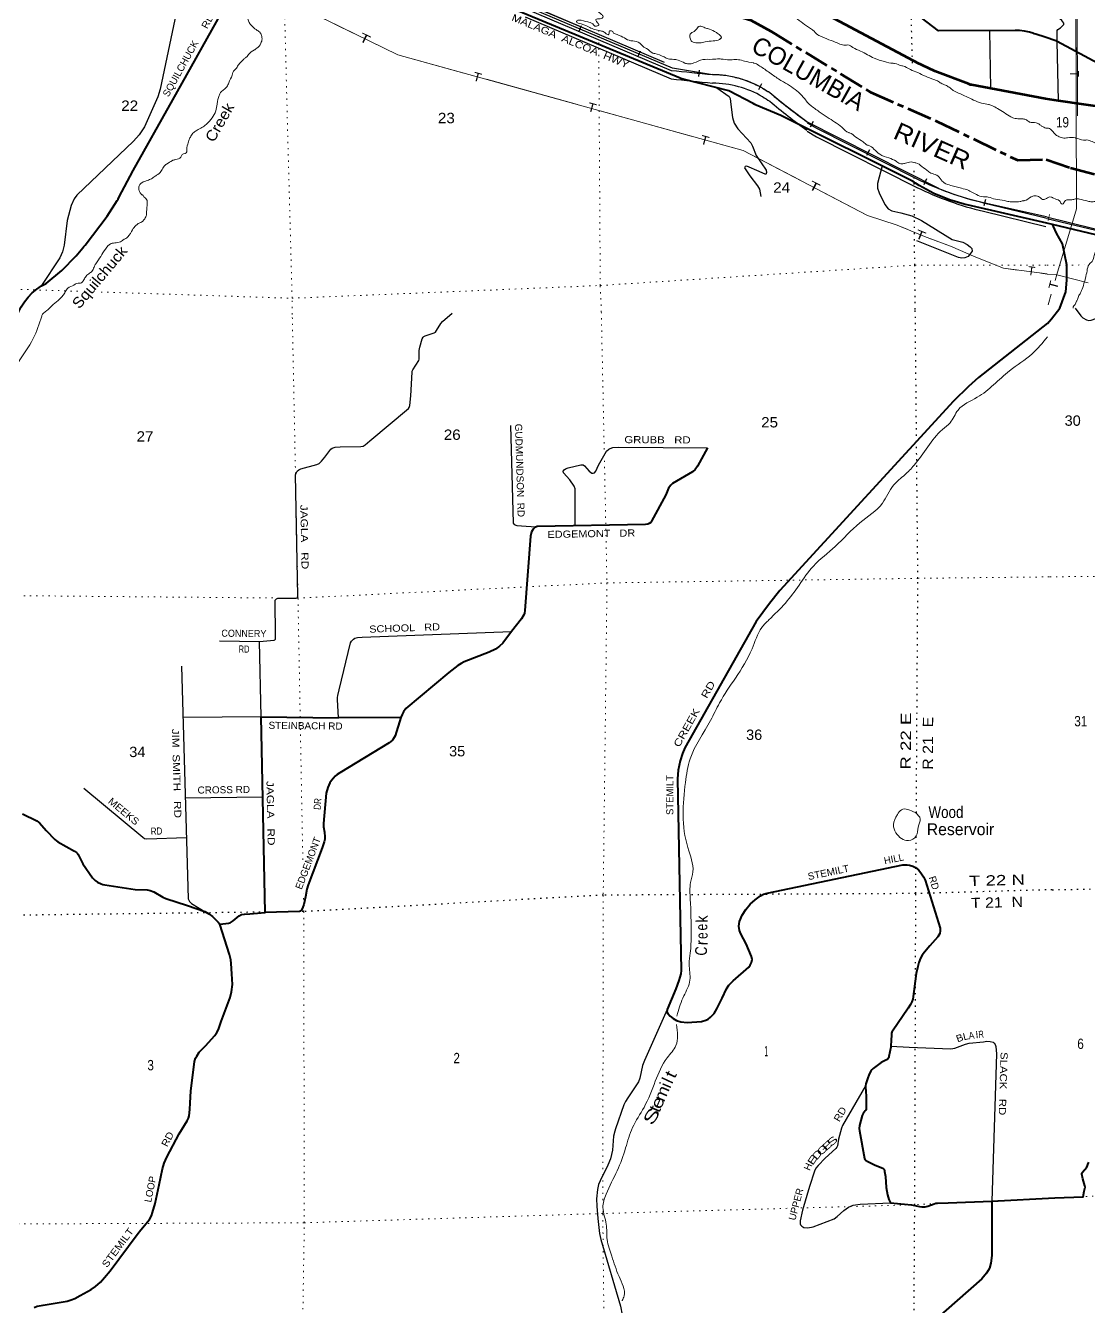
# Model space of a CAD drawing. Header units: feet. Extents: x -8 to 250644, y -192250 to 1368.
# Drawn here: x 169533 to 187545, y -61985 to -40292 of the extents above; entities that cross this region are included whole.
import ezdxf
from ezdxf.enums import TextEntityAlignment as Align

# ---------------------------------------------------------------- set-up
doc = ezdxf.new("R2010")
doc.units = ezdxf.units.FT
doc.header["$LTSCALE"] = 70
doc.linetypes.add('DOTTED', pattern=[1.5, 0.3, -1.2])
doc.linetypes.add('LONG_DASH_SHORT_DASH', pattern=[9.9, 6, -1.2, 1.5, -1.2])
for name, color, linetype, lineweight in [('11', 7, 'LONG_DASH_SHORT_DASH', 60), ('23', 7, 'Continuous', 70), ('26', 7, 'Continuous', 40), ('29', 7, 'Continuous', 25), ('34', 7, 'Continuous', 25), ('39', 7, 'Continuous', 13), ('46', 7, 'Continuous', 13), ('6', 7, 'DOTTED', 25), ('7', 7, 'DOTTED', 13)]:
    doc.layers.add(name, color=color, linetype=linetype, lineweight=lineweight)
for name, color, linetype in [('27', 7, 'Continuous'), ('30', 7, 'Continuous'), ('41', 7, 'Continuous')]:
    doc.layers.add(name, color=color, linetype=linetype)

msp = doc.modelspace()

# ---------------------------------------------------------------- linework, layer by layer
at = {"layer": '11'}
for points in [[(177477.24, -37198), (178115.44, -38437.41), (179650.89, -39268.4), (180427.22, -39750.2), (181490, -40100.66), (181822.65, -40198.24), (182162.11, -40388.29), (183850, -41417.09), (184972.31, -41911.88), (186349.38, -42573.36), (186829.17, -42560.69)], [(186829.17, -42560.69), (187239.86, -42698.61), (188702.67, -43089.61), (189268.57, -43306.96), (189765.16, -43466.58), (190460.78, -43696.88), (192970.06, -43396.83), (193543.29, -43466.07), (193786.38, -43629.35), (196145.24, -44101.51), (196595.56, -44257.07), (197394.42, -44163.74), (198096.37, -44243.23), (198897, -44270.6), (199809.72, -44573.7), (200499.4, -44745.72), (201129.24, -44958.39)]]:
    msp.add_lwpolyline(points, dxfattribs=at)
at = {"layer": '23'}
for points in [[(186820.68, -41531.6), (185561.95, -41295.76), (185547.42, -41293.04), (185511.95, -41279.56), (184944.97, -41064.13), (184633.48, -40915.08), (184628.48, -40912.69), (184583.48, -40888.73), (179683.39, -38279.38), (179658.45, -38266.1), (179633.39, -38248.86), (179222.45, -37966.2), (178820.25, -37622.4), (178456.18, -37238.45), (178134.25, -36818.54), (177857.97, -36367.28), (177772.98, -36188.92)], [(189694.09, -41947.43), (187038.46, -41563.12), (186820.68, -41531.6)]]:
    msp.add_lwpolyline(points, dxfattribs=at)
at = {"layer": '26'}
for p, q in [((186938.86, -43659.82), (186838.04, -43635.7)), ((189583.53, -44297.07), (186938.86, -43659.82)), ((173522.64, -52001.87), (174837.44, -52016.28)), ((175889.98, -52012.45), (174837.44, -52016.28)), ((185910.98, -60201.79), (186974.32, -60146.82))]:
    msp.add_line(p, q, dxfattribs=at)
for points in [[(169385.96, -45218), (169414.85, -45142.68), (169459.14, -45053.02), (169512.57, -44968.47), (169574.53, -44889.98), (169644.37, -44818.39), (169721.3, -44754.49), (169804.49, -44698.99), (169880.15, -44658.53), (170147.58, -44438.46), (170390.55, -44191.64), (170501.74, -44058), (170522.66, -44032.85), (170541.67, -44008), (170914.59, -43520.34), (171084.98, -43256.01), (171101.13, -43230.95), (171114.42, -43206.01), (171358.51, -42747.8), (172026.29, -41550.66), (172846.72, -40088.54)], [(186838.04, -43635.7), (185488.35, -43329.43), (185463.49, -43323.79), (185438.35, -43316.34), (185189.78, -43242.63), (184926.18, -43133.36), (184675.46, -42997.13), (184616.25, -42959.31), (184591.25, -42943.34), (184566.25, -42923.86), (182331.09, -41817.03), (181916.01, -41636.71), (181891.01, -41625.85), (181866.01, -41609.44), (181449.25, -41394.64), (180677.38, -41198.28), (180636.62, -41187.92), (180627.38, -41184.08), (177655.75, -39950.71)], [(186812.04, -40485.65), (186653.06, -40437.16), (186628.26, -40430.26), (186603.06, -40421.98), (186546.11, -40403.29), (186461.79, -40385.09), (186376.03, -40375.81), (186352.9, -40375.2), (186327.65, -40374.54), (186302.9, -40374.69), (185002.42, -40382.51), (184427.49, -39941.05), (184417.76, -39935.92)], [(187016.19, -40562.06), (186995.91, -40551.16), (186812.04, -40485.65)], [(189692.59, -41618.67), (189146, -41623.04), (189129.31, -41623.15), (189096, -41615.26), (188906.7, -41570.43), (188881.67, -41564.5), (188856.7, -41551.09), (187016.19, -40562.06)], [(187059.96, -45078.3), (187163.71, -44799.34), (187182.24, -44605.06), (187176.86, -44340.9), (187103.43, -43988.06), (187003.41, -43807.92), (186952.89, -43692), (186938.86, -43659.82)], [(186851.2, -45335.06), (186919.95, -45256.16), (187059.96, -45078.3)], [(186852.07, -45334.38), (185683.96, -46249.96), (185514.76, -46403.14), (185260.17, -46652.07), (182314.4, -49861.5), (182139.94, -50081.24), (181912.15, -50384.23), (180706.1, -52522.63), (180664.63, -52621.22), (180624.23, -52745.26), (180591.31, -52903.57), (180581.53, -53048.01), (180643.99, -56295.12), (180636.86, -56350.63), (180605.76, -56464.84), (180555.14, -56608.51), (180404.34, -56956.9)], [(181086.97, -47440.74), (180921.45, -47753.59), (180880.93, -47810.37), (180835.87, -47847.45), (180497.38, -48045.19), (180466.36, -48074.35), (180429.84, -48128.75), (180382.8, -48238.32), (180140.32, -48687.34), (180127.18, -48707.36), (180102.95, -48726.21), (180076.03, -48736.99), (180040.11, -48740.99), (178202.36, -48774.27), (178160.68, -48790.86), (178132.36, -48823.54), (178106.84, -48863.58), (178089.44, -48939.12), (177994.42, -50196.1), (177989.73, -50242.73), (177976.27, -50272.36), (177937.7, -50338.09), (177770.27, -50555.35)], [(177770.27, -50555.35), (177620.93, -50749.13), (177564.4, -50803.01), (177495.75, -50851.49), (177389.97, -50901.68), (176964.3, -51066.09), (176914.28, -51093.92), (176860.16, -51127.86), (176706.32, -51248.76), (175979.63, -51860.85), (175935.75, -51915.47), (175914.21, -51958.57), (175889.98, -52012.45)], [(172826.51, -55508.42), (172977.22, -55492.47), (172998.86, -55487.77), (173015.44, -55478.84), (173051.2, -55453.28), (173152.81, -55369.43), (173192.73, -55349.94), (173241.19, -55343.56), (173335.49, -55334.95), (173590.78, -55315.7), (173522.64, -52001.87)], [(175889.98, -52012.45), (175798.46, -52319.52), (175782.07, -52351.75), (175750, -52394.94), (175696.42, -52439.55), (174860.3, -52947.14), (174815.42, -52976.69), (174782.23, -53003.71), (174752.62, -53036.03), (174714.93, -53079.13), (174690.7, -53116.84), (174653.01, -53197.65), (174627.71, -53289.79), (174581.67, -53803.72), (174584.52, -53861.7), (174600.51, -53951.87), (174606.85, -54031.05), (174603.2, -54070.39), (174592.44, -54116.19), (174556.78, -54219.4), (174321.89, -54843.47), (174299.29, -54916.94), (174278.74, -55046.4), (174249.2, -55180.18), (174233.05, -55223.28), (174206.13, -55271.76), (174189.98, -55290.62), (174173.83, -55298.7), (173590.78, -55315.7)], [(169479.39, -53643.03), (169723.66, -53761.31), (169751.05, -53782.14), (169768.9, -53797.45), (169882.54, -53926.59), (170031.01, -54077.57), (170056.51, -54099.27), (170081.94, -54115.56), (170361.97, -54272.2), (170395.92, -54297.07), (170412.99, -54313.03), (170424.47, -54330.9), (170504.8, -54487.14), (170664.53, -54724.95), (170712.07, -54771.82), (170752.89, -54797.35), (170811.55, -54829.25), (170842.16, -54839.46), (170873.2, -54847.31), (171391.14, -54921.56), (171591.46, -54930.71), (171622.07, -54934.54), (171646.9, -54942.6), (171703.69, -54963.89), (171859.29, -55055.77), (171910.05, -55078.4), (172277.56, -55192.77), (172568.52, -55298.01), (172637.93, -55333.35), (172698.24, -55379.03), (172795.94, -55474.54), (172826.51, -55508.42)], [(181335.8, -56762.62), (181410.2, -56608.11), (181452.27, -56546.27), (181525.28, -56471.7), (181788.12, -56240.81), (181815.54, -56207.23), (181835.54, -56160.54), (181846.64, -56111.63), (181836.25, -56056.87), (181747.25, -55846.41), (181656.67, -55674.77), (181631.87, -55616.12), (181621.12, -55545.83), (181634.13, -55466.99), (181678.89, -55356.86), (181738.32, -55260.2), (181812.2, -55174.55), (181899.36, -55097.05), (181989.95, -55032.27), (182038.83, -55003.37), (182103.24, -54983.73), (184401.23, -54506.27), (184472.82, -54504.26), (184512.82, -54510.93), (184570.58, -54528.72), (184615.06, -54554.02), (184666.12, -54593.19), (184703.89, -54639.88), (184752.77, -54706.57), (184778.48, -54763.58), (185031.54, -55578.49), (185034.94, -55601.4), (185034.94, -55625.86), (185026.05, -55669.21), (185010.5, -55699.22), (184991.06, -55728.08), (184856.05, -55880.85), (184766.09, -55982.67), (184727.13, -56037.57), (184699.44, -56088.28), (184672.23, -56159.13), (184651.67, -56228.33), (184626.16, -56347.07), (184568.89, -56778.95), (184553.9, -56828.58), (184530.57, -56874.15), (184492.26, -56935.02), (184225.06, -57322.11), (184215.06, -57337.67), (184209.53, -57355.56), (184206.18, -57407.7), (184204.73, -57460.38), (184194.25, -57595.51), (184164.51, -57753.96), (184160.07, -57771.74), (184152.25, -57787.43), (184138.96, -57800.64), (184122.29, -57810.65), (184032.29, -57851.36), (183896.78, -57955.15), (183874.56, -57978.5), (183855.12, -58002.4), (183831.79, -58053.53), (183800.17, -58128.22), (183771.8, -58216.93), (183765.14, -58249.17), (183765.6, -58267.66), (183781.51, -58422.61), (183781.24, -58613.21), (183776.08, -58644.3), (183771.24, -58661.01), (183763.46, -58672.12), (183726.8, -58719.92), (183712.95, -58749.85), (183666.81, -58923.34), (183661.27, -58974.13), (183665.7, -59013.38), (183747.7, -59478.79), (183756.24, -59496.36), (183769.57, -59509.7), (183806.79, -59532.48), (183920.02, -59589.5), (184042.3, -59636.97), (184063.97, -59646.43), (184075.75, -59658.11), (184087.29, -59680.89), (184091.18, -59701.44), (184105.43, -59786.7), (184117.7, -59973.93), (184137.84, -60097.16), (184162.28, -60174.98), (184191.13, -60228.91)], [(171729.59, -60244.58), (171794.23, -59925.45), (171852.98, -59656.26), (171882.48, -59561.7), (171926.3, -59456.18), (172134.1, -59060.96), (172274, -58843.69), (172295.11, -58798.12), (172307.55, -58756.61), (172318.44, -58650.28), (172322.88, -58539.12), (172333.99, -58339.03), (172397.3, -57839.92), (172415.08, -57779.9), (172432.43, -57745.66), (172477.29, -57679.86), (172579.24, -57570.59), (172740.56, -57394.18), (172773.79, -57348.59), (172800.55, -57296.36), (172848, -57158.29), (172997.17, -56755.01), (173021.14, -56656.49), (173037.16, -56530.47), (173029.61, -56352.15), (173019.39, -56179.21), (173010.5, -56112.52), (172989.53, -56024.23), (172826.51, -55508.42)], [(180404.34, -56956.9), (180399.13, -56997.58), (180416.9, -57026.48), (180456.89, -57068.72), (180510.22, -57110.96), (180565.76, -57142.09), (180640.18, -57165.57), (180742.89, -57174.39), (180988.19, -57161.31), (181061.23, -57139.86), (181101.22, -57119.85), (181138.99, -57088.73), (181201.21, -57022.03), (181249.17, -56942.52), (181335.8, -56762.62)], [(186977.14, -60146.67), (187458.98, -60129.53), (187474.4, -60035.23), (187489.54, -59965.84), (187484.11, -59942.55), (187451.45, -59825.85), (187431, -59745.37), (187434.27, -59730.8), (187443.48, -59712.36), (187517.12, -59628.23), (187547.03, -59553.6), (187550.29, -59542.39)], [(171485.13, -60690.62), (171630.13, -60511.76), (171665.24, -60448.83), (171685.24, -60395.47), (171729.59, -60244.58)], [(184191.13, -60228.91), (184549.64, -60262.8), (184683.3, -60291.69), (184723.29, -60299.48), (184747.26, -60300.67), (184779.95, -60296.14), (184823.27, -60285.03), (184931.71, -60246.03), (184957.69, -60238.34), (184989.91, -60236.12), (185170.92, -60228.99), (185910.98, -60201.79)], [(185910.98, -60201.79), (185909.78, -61122.58), (185891.39, -61253.77), (185868.04, -61336.66), (185846.95, -61378.27), (185818.07, -61424.95), (185737.42, -61519.59), (184714.94, -62413.14)], [(170870.47, -61496.29), (170966.42, -61382.23), (171423.9, -60766.14), (171485.13, -60690.62)], [(169680.06, -62001.71), (169728.94, -61983.92), (169830.51, -61962.31), (170238.13, -61894.86), (170304.39, -61874.99), (170366.6, -61850.53), (170460.34, -61801.47), (170642.1, -61699.36), (170715.42, -61648.23), (170803.73, -61575.63), (170870.47, -61496.29)]]:
    msp.add_lwpolyline(points, dxfattribs=at)
at = {"layer": '29'}
for p, q in [((185869.63, -40377.3), (185883.91, -41356.08)), ((172819.04, -50713.48), (173496.31, -50721.07)), ((173522.64, -52001.87), (173496.31, -50721.07)), ((173522.64, -52001.87), (172201.03, -52010.99)), ((172238.68, -53370.85), (173550.43, -53353.48))]:
    msp.add_line(p, q, dxfattribs=at)
for points in [[(172556.09, -36624.6), (172566.05, -38359.85), (172537.97, -38678.98), (172449.66, -39138.96), (172410.8, -39249.94), (172234.31, -39564.86), (172187.82, -39653.62), (172144.83, -39784.49), (172086.39, -40079.93), (171813.85, -41370.44), (171771.7, -41499.38), (171547.16, -42007.25), (171458.43, -42140.37), (171363.75, -42250.08), (170400.84, -43164.04), (170354.99, -43228.17), (170302.77, -43337.66), (170239.83, -43595.06), (170188.88, -44008.71), (170158.61, -44121.81), (170111.41, -44226.19), (169789.65, -44708.89)], [(187016.19, -40562.06), (187016.32, -40535.74), (187016.84, -40426.31), (187018.14, -40372.02), (187025.44, -40356.07), (187073.07, -40329.07), (187114.47, -40292.19), (187126.09, -40272.79), (187127.66, -40249.88), (187096.66, -40206.47), (187023.01, -40144.38), (187010.89, -40134.15), (187006.34, -40108.21), (186983.21, -39068.65), (186982.68, -39044.82)], [(187038.46, -41563.12), (187016.19, -40562.06), (187015.66, -40538.23)], [(181246.82, -41343.14), (181456.78, -41491.63), (181475.84, -41527.41), (181486.52, -41625.6), (181515.39, -41849.8), (181541.3, -41943.82), (181605.98, -42039.17), (181825.51, -42279.1), (181854.57, -42332.15), (181912.42, -42494.58), (182083.91, -42741.1), (182088.35, -42781.31), (182080.78, -42811.31), (181965.9, -42762.59), (181756.29, -42674.92), (181728.33, -42678.38), (181714.55, -42703.5), (181804.46, -42838.74), (181936.84, -43003.54), (181971.46, -43062.03), (181995.27, -43187.28)], [(184052.21, -42669.31), (183969.31, -42966.76), (183967.95, -43043.32), (183999.36, -43124.79), (184094.19, -43324.04), (184153.09, -43393.59), (184211.08, -43426.97), (184368.51, -43465.15), (184552.4, -43515.87), (184716.96, -43593.23), (185238.23, -43913.7), (185417.26, -43961.64), (185492.19, -43997.78), (185542.52, -44038.31), (185571.68, -44067.96), (185575.52, -44112.09), (185506.22, -44203.64), (185448.64, -44225.91), (185398.68, -44231.71), (185344.3, -44219.17), (184635.08, -43939.09)], [(187319.02, -45078.13), (187415.04, -45207.66), (187453.09, -45239.21), (187512.87, -45277.26), (187554.18, -45288.14), (187592.22, -45282.71), (187731.36, -45230.51), (188083.54, -45117.4), (188132.46, -45107.6), (188173.76, -45103.25), (188238.98, -45103.25), (188266.15, -45104.35), (188393.33, -45127.18), (188518.34, -45160.9), (188645.52, -45201.13), (188900.96, -45308.81), (189019.44, -45366.44), (189374.88, -45574.17), (189474.89, -45645.95), (189544.45, -45709.03), (189592.28, -45767.75), (189614.56, -45806.36), (189627.07, -45843.89), (189726.58, -46196.92)], [(173496.31, -50721.07), (173746.96, -50703.32), (173756.35, -50694.72), (173765.71, -50681.44), (173770.97, -50629.49), (173764.11, -50025.75), (173770.4, -50015.51), (173786.02, -50003.01), (173806.83, -49991.1), (173830.68, -49987.52), (174116.81, -49989.9), (174135.88, -49986.32), (174140.63, -49979.56), (174149.14, -49950.75), (174109.79, -47902.26), (174117.17, -47870.02), (174137.48, -47840.32), (174162.48, -47816.87), (174199.08, -47800.57), (174467.54, -47724.93), (174506.16, -47705.89), (174546.77, -47669.93), (174606.84, -47602.52), (174703.77, -47466.52), (174726.42, -47447.18), (174779.53, -47431.54), (174862.09, -47426.41), (175211.75, -47422.27), (175251.31, -47412.79), (175288.8, -47394.03), (175365.37, -47321.83), (176024.45, -46778.65), (176035.52, -46760.93), (176044.89, -46726.54), (176060.16, -46560.85), (176083.77, -46162.05), (176087.07, -46145.03), (176096.44, -46123.15), (176200.12, -45965.44), (176205.79, -45938.69), (176204.22, -45796.33), (176213.61, -45737.82), (176252.66, -45598.7), (176269.99, -45570.12), (176283.9, -45556.49), (176302.65, -45547.11), (176460.1, -45497.43), (176482.3, -45481.46), (176499.48, -45458.01), (176572.83, -45337.09), (176601.02, -45304.82), (176761.48, -45161.63)], [(177751.89, -47066.76), (177798.82, -48720.67), (177814.89, -48739.17), (177855.5, -48757.93), (177938, -48765.31), (178181.59, -48782.54)], [(178844.69, -48762.64), (178845.92, -48137.33), (178831.03, -48093.99), (178755.44, -47986.19), (178649.57, -47866.68), (178642.84, -47840.32), (178658.46, -47815.31), (178683.45, -47796.55), (178727.01, -47783.24), (178942.78, -47730.9), (178983.71, -47733.91), (179005.26, -47746.53), (179083.39, -47839.41), (179127.11, -47871.59), (179152.11, -47874.71), (179176.15, -47866.49), (179198.97, -47837.2), (179241, -47736.91), (179377.06, -47499.55), (179414.75, -47463.14), (179439.55, -47452.65), (179486.42, -47440.14), (179585.24, -47432.94), (181086.97, -47440.74)], [(174837.44, -52016.28), (174819.7, -51706.22), (174821.43, -51671.98), (174825.25, -51637.52), (174845.96, -51544.71), (175039.77, -50748.5), (175054.2, -50719.3), (175070.78, -50701.44), (175087.36, -50686.12), (175115.28, -50668.99), (175135.82, -50660.6), (175160.05, -50654.22), (175235.76, -50649.38), (177770.27, -50555.35)], [(172176.96, -51141.46), (172286.03, -55081.1), (172309.76, -55127.97), (172344.13, -55162.36), (172604.68, -55316.42)], [(172257.5, -54050.76), (171587.22, -54072.94), (171550.54, -54063.43), (171520.56, -54043.53), (170522.33, -53216.03)], [(180404.43, -56956.16), (180023.79, -57818.31), (179987.57, -57904.44), (179942.55, -58121.57), (179918.38, -58183.02), (179740.59, -58454.83), (179698.85, -58512.37), (179671.53, -58568.36), (179530.14, -58979.77), (179517.64, -59017.28), (179498.69, -59099.75), (179481.34, -59341.48), (179445.78, -59483.12), (179401.81, -59594.01), (179268.13, -59857.25), (179242.69, -59919.26), (179223.95, -60003.67), (179209.28, -60161.87), (179211.45, -60285.05), (179229.13, -60493.73), (179261.44, -60749.32), (179283.42, -60849.34), (179614.5, -61981.13), (179641.63, -62129.23)], [(184195.7, -57576.86), (184506.16, -57595.38), (185215.92, -57621.2), (185282.13, -57610.46), (185460.23, -57543.84), (185522.71, -57529.17), (185769.27, -57501.95), (185825.77, -57494.78), (185878.89, -57501.04), (185928.88, -57510.42), (185946.41, -57526.02), (185966.37, -57547.93), (185975.74, -57582.32), (185988.66, -57706.66), (185910.98, -60201.79)], [(183765.14, -58249.17), (183376.26, -58921.21), (183358.03, -58965.54), (183311.93, -59153.27), (183291.9, -59268.24), (183282.53, -59286.23), (183263.47, -59310.84), (183084.44, -59473.97), (182963.84, -59598.87), (182924.79, -59645.77), (182902.06, -59695.52), (182818.59, -59956.15), (182700.54, -60356.06), (182660.35, -60533.66), (182657.65, -60588.38), (182663.9, -60600.88), (182685.77, -60625.89), (182723.97, -60649.64), (182788.87, -60657.16), (182878.61, -60639.76), (183238.82, -60502.66), (183288.77, -60463.32), (183398.01, -60361.9), (183479.36, -60303.87), (183559.76, -60269.42), (183676.13, -60251.94), (184191.13, -60228.91)]]:
    msp.add_lwpolyline(points, dxfattribs=at)
at = {"layer": '34'}
for p, q in [((177997.96, -40001.6), (180476.4, -41049.34)), ((177998.13, -40145.74), (180476.56, -41193.7)), ((178949.17, -40298.35), (178906.1, -40400.23)), ((179948.78, -40724.43), (179905.71, -40826.32)), ((180948.05, -41045.11), (180936.72, -41155.14)), ((182005.83, -41279.67), (181953.78, -41377.27)), ((182877.83, -41913.14), (182827.88, -42011.83)), ((183835.65, -42395.03), (183785.7, -42493.72)), ((184803.23, -42887.72), (184753.28, -42986.4)), ((185766.19, -43290.76), (186826.13, -43546.73)), ((185801.39, -43237.76), (185774.6, -43345.07)), ((185766.32, -43435.59), (186826.25, -43691.66)), ((186837.53, -43533.28), (192990.83, -45027.71)), ((186841.74, -43556.95), (192900.33, -45027.45)), ((186841.87, -43556.92), (192900.41, -45027.96))]:
    msp.add_line(p, q, dxfattribs=at)
at = {"layer": '34', "lineweight": 13}
for p, q in [((178143, -39979.05), (180345, -40906.05)), ((185010.28, -43052.48), (182775, -41921.05))]:
    msp.add_line(p, q, dxfattribs=at)
at = {"layer": '34'}
for points in [[(177969.78, -39997.84), (178152.6, -39976.06), (180356.58, -40911.61)], [(186837.2, -43533.43), (185765.68, -43292.81), (185677.73, -43271.65), (185588.26, -43247.81), (185499.26, -43222.99), (185410, -43196.28), (185321.92, -43168.38), (185234.06, -43138.8), (185146.68, -43107.09), (185060.23, -43074.67), (185008.33, -43054.13), (185008.84, -43052.99), (182775.16, -41922.37), (182773.16, -41924.14), (182772.43, -41920.95), (182705.73, -41872.86), (182562.11, -41764.47), (182420.58, -41655.18), (182281.02, -41543.54), (182143.5, -41428.24), (182122.62, -41416.21), (182096.54, -41400.4), (182070.83, -41384.41), (182045.38, -41367.99), (182037.74, -41362.81), (181996.87, -41339.74), (181969.9, -41325.36), (181942.74, -41311.32), (181915.23, -41297.8), (181887.54, -41284.61), (181859.66, -41272.15), (181831.61, -41260.03), (181803.37, -41248.43), (181774.77, -41237.34), (181746.15, -41226.8), (181717.2, -41216.58), (181688.23, -41207.08), (181658.92, -41197.91), (181629.57, -41189.45), (181600.05, -41181.34), (181570.53, -41173.76), (181540.65, -41166.69), (181510.77, -41160.32), (181480.88, -41154.32), (181450.62, -41148.82), (181420.54, -41143.85), (181390.28, -41139.42), (181359.83, -41135.67), (181329.54, -41132.28), (181299.08, -41129.41), (181268.44, -41127.24), (181237.95, -41125.43), (181207.48, -41124.13), (181176.71, -41123.54), (180495, -41011.05), (178061.64, -39983.91)], [(182778.49, -41937.76), (182938.13, -42028.85), (184636.63, -42886.56)], [(182778.63, -42082.33), (182938.27, -42173.43), (184636.76, -43031.3)]]:
    msp.add_lwpolyline(points, dxfattribs=at)
at = {"layer": '34', "lineweight": 13}
for points in [[(182773.82, -41922.09), (182773.41, -41920.3), (182706.39, -41871.97), (182562.78, -41763.59), (182421.26, -41654.31), (182281.72, -41542.68), (182144.14, -41427.33), (182123.18, -41415.26), (182097.12, -41399.46), (182071.42, -41383.48), (182045.99, -41367.07), (182022.41, -41351.06), (182022.42, -41352.89), (181997.4, -41338.77), (181970.42, -41324.38), (181943.24, -41310.33), (181915.71, -41296.8), (181888.01, -41283.61), (181860.11, -41271.14), (181832.04, -41259.01), (181803.78, -41247.4), (181775.16, -41236.31), (181746.53, -41225.76), (181717.56, -41215.53), (181688.57, -41206.03), (181659.24, -41196.85), (181629.87, -41188.39), (181600.34, -41180.27), (181570.8, -41172.69), (181540.9, -41165.61), (181511, -41159.24), (181481.09, -41153.23), (181450.81, -41147.73), (181420.71, -41142.76), (181390.43, -41138.32), (181359.96, -41134.57), (181329.66, -41131.18), (181299.18, -41128.31), (181268.52, -41126.14), (181238.01, -41124.33), (181207.52, -41123.03), (181176.78, -41122.44), (180476.14, -41050.32), (177997.56, -40002.53)], [(186838.31, -43559.52), (185765.95, -43291.74), (185678.01, -43270.58), (185588.55, -43246.74), (185499.57, -43221.93), (185410.33, -43195.22), (185322.27, -43167.33), (185234.43, -43137.76), (185147.07, -43106.05), (185060.63, -43073.64), (185009.81, -43053.53)]]:
    msp.add_lwpolyline(points, dxfattribs=at)
at = {"layer": '34'}
for centre, major_axis, ratio, start_param, end_param in [((212366.84, 265221.14), (117275.37, 284720.99), 0.999937, 3.42857753, 3.4308644), ((212366.08, 265072.97), (119637.82, -283735.82), 0.999932, 5.78037534, 5.78266221), ((181153.04, -42876.17), (800.82, 1561.55), 0.999945, 6.23941395, 6.74350126), ((181153.19, -43020.59), (798.75, -1562.6), 0.99994, 2.15136735, 2.65545466), ((183005.18, -39917.4), (792.75, 1545.73), 0.999945, 3.01344394, 3.09727036), ((188784.87, -33598.26), (4684.25, 9134.06), 0.999945, 2.91197593, 2.98991074), ((183005.32, -40062), (790.64, -1546.8), 0.99994, 5.20858323, 5.29240969), ((188784.96, -33743.4), (4670.64, -9141.01), 0.99994, 5.10728984, 5.18522466), ((186978.91, -38121.45), (2423.15, 4724.5), 0.999945, 3.15863735, 3.38507854), ((186979.02, -38266.41), (2416.37, -4727.96), 0.99994, 5.35380606, 5.58024726)]:
    msp.add_ellipse(centre, major_axis=major_axis, ratio=ratio, start_param=start_param, end_param=end_param, dxfattribs=at)
at = {"layer": '39'}
msp.add_line((179644.91, -61887.73), (179644.62, -61888.67), dxfattribs=at)
for points in [[(179405.79, -40445.78), (179381.45, -40436.26), (179338.43, -40401.02), (179275.64, -40380.3), (179178.57, -40356.33), (179093.39, -40324.05), (178951.26, -40262.87), (178871.94, -40222.41), (178881.63, -40206.09), (178909.6, -40197.42), (179061.15, -40230.22), (179099.56, -40239.42), (179146.38, -40264.52), (179171.12, -40292.13), (179189.48, -40303.79), (179225.52, -40296.93), (179247.19, -40276.33), (179242.77, -40258.33), (179224.33, -40242.65), (179218.12, -40234.74), (179197.04, -40190.95), (179273.11, -40175.16), (179305.14, -40168.41), (179320.59, -40139.9), (179312.06, -40117.96), (179293.62, -40102.27), (179246.5, -40063.11), (179207.06, -40007.66), (179093.84, -39889.5), (179022.2, -39832.77), (178956.98, -39794.01), (178948.85, -39790.16), (178875.2, -39733.48), (178832.5, -39712.31), (178700.07, -39634.81), (178577.91, -39567.16), (178536.86, -39529.86), (178440.92, -39465.63), (178300.18, -39376.25), (178167.12, -39270.6), (178122.05, -39233.4), (178046.93, -39200.89), (178004.58, -39195.8), (177832.96, -39165.47), (177750.06, -39145.2), (177670.56, -39096.7), (177664.43, -39092.81), (177572.91, -39046.59), (177515.48, -38995.58), (177429.13, -38911.01), (177406.32, -38879.34), (177386.84, -38817.41), (177357.5, -38763.75), (177335.22, -38756.21), (177313.68, -38782.84), (177310.86, -38837.22), (177300.99, -38845.49), (177279.41, -38870.13), (177271.95, -38896.45), (177276.46, -38918.47), (177303.04, -38937.99), (177305.36, -38952.03), (177305.48, -38958.05), (177299.77, -38972.26), (177281.81, -38978.7), (177274.39, -39007.03), (177236.47, -39019.96), (177218.02, -39004.28), (177199.94, -38914.16), (177164.3, -38848.57), (177160.82, -38782.26), (177167.85, -38645.3), (177168.39, -38578.91), (177184.88, -38506.1), (177216.52, -38390.73), (177220.31, -38380.58), (177294.07, -38260.23), (177339.83, -38146.54), (177354.93, -38101.94), (177358.05, -38061.63), (177340.51, -37995.64), (177311.12, -37939.97), (177274.04, -37900.57), (177245.55, -37885.12), (177202.44, -37845.84), (177150.06, -37750.46), (177101.42, -37642.92), (177095.08, -37628.98), (177029.56, -37576.14), (176998.47, -37534.59), (176994.32, -37528.65), (176958.95, -37475.12), (176906.82, -37482.33), (176838.65, -37491.92), (176756.99, -37527.95), (176645.63, -37584.78), (176543.95, -37625.29)], [(175475.31, -37885.2), (175433.77, -37895.72), (175323.34, -37904.24), (175261.43, -37923.74), (175135.82, -37972.84), (175064.17, -38006.65), (175005.07, -38062.29), (174883.88, -38129.4), (174877.88, -38131.54), (174834.11, -38152.65), (174782.69, -38192.03), (174717.03, -38223.69), (174665.52, -38259.04), (174552.64, -38338.04), (174520.7, -38348.82), (174387.31, -38410.16), (174327.99, -38455.76), (174304.81, -38498.52), (174246.24, -38578.31), (174221.22, -38629.17), (174186.78, -38708.4), (174139.91, -38771.82), (174130.22, -38788.13), (174035.47, -38868.72), (174023.64, -38879.05), (173996.2, -38911.86), (173881.36, -38992.9), (173857.68, -39013.55), (173779.95, -39136.01), (173750.73, -39178.92), (173709.23, -39212.04), (173681.85, -39246.86), (173572.09, -39376.07), (173474.52, -39511.04), (173427.17, -39642.87), (173396.08, -39782.38), (173383.83, -39865.15), (173354.57, -39906.04), (173346.75, -39916.28), (173307.93, -39979.52), (173297.03, -40032.06), (173286.26, -40090.65), (173297.87, -40160.8), (173317.48, -40228.75), (173350.7, -40276.29), (173381.66, -40311.81), (173459.42, -40372.41), (173510.61, -40413.51), (173534.05, -40473.33), (173541.07, -40517.43), (173518.55, -40590.37), (173454.09, -40676.31), (173416.39, -40699.29), (173410.45, -40703.45), (173311.59, -40780.11), (173290.24, -40814.78), (173250.62, -40841.83), (173209.34, -40885.01), (173144.39, -40948.84), (173105.53, -41010.06), (173044.86, -41085.87), (173033.83, -41132.38), (172976.29, -41258.41), (172945.64, -41327.5), (172888.42, -41377.07), (172837.23, -41426.5), (172814.18, -41475.31), (172779.06, -41614.91), (172777.28, -41625.01), (172757.62, -41736.1), (172693.82, -41852.2), (172595.77, -41965.05), (172439.12, -42065.15), (172383.59, -42100.6), (172332.76, -42166.12), (172305.82, -42221.04), (172281.42, -42300.05), (172264.09, -42425.17), (172264.22, -42431.2), (172188.82, -42477.16), (172163.59, -42517.96), (172078.04, -42560.12), (172028.06, -42573.32), (172020.1, -42577.52), (171922.86, -42636.04), (171879.49, -42675.24), (171838.79, -42744.56), (171775.95, -42812.36), (171726.32, -42841.65), (171666.99, -42887.24)], [(186825.73, -42028.78), (186752.17, -41992.78), (186715.36, -41965.44), (186660.43, -41936.5), (186604.01, -41931.73), (186547.55, -41924.95), (186496.5, -41889.89), (186437.77, -41871.09), (186371.35, -41868.55), (186278.62, -41858.56), (186229.85, -41835.51), (186117.7, -41765.61), (186003.49, -41693.73), (185918.05, -41649.38), (185861.33, -41630.54), (185853.24, -41628.71), (185736.04, -41603.17), (185598.15, -41551.95), (185476.22, -41494.33), (185342.18, -41434.98), (185252.72, -41390.72), (185199.48, -41347.65), (185140.3, -41308.74), (185067.23, -41278.2), (185004.03, -41239.38), (184924.84, -41204.95), (184784.86, -41149.75), (184652.78, -41088.33), (184528.93, -41034.79), (184396.9, -40975.39), (184384.79, -40973.65), (184259.19, -40932.21), (184235.03, -40930.74), (184089.59, -40901.82), (183915.35, -40843.37), (183803.46, -40785.52), (183681.44, -40723.9), (183553.34, -40660.38), (183467.98, -40620.05), (183427.83, -40622.96), (183375.48, -40620.11), (183286.23, -40585.9), (183148.26, -40530.66), (182993.99, -40465.73), (182957.41, -40448.45), (182873.17, -40367.86), (182867.06, -40363.97), (182732.3, -40272.45), (182617.69, -40182.48), (182511.26, -40098.36), (182458.12, -40059.33), (182386.16, -39988.52), (182273.26, -39884.43), (182178.17, -39767.87), (182124.44, -39702.7), (182079.59, -39675.53), (182028.63, -39644.49), (181997.68, -39608.98), (181952.88, -39583.83), (181839.03, -39528.04), (181826.92, -39526.3), (181693.28, -39485.05), (181550.71, -39403.76), (181393.66, -39304.69), (181273.47, -39234.97), (181124.87, -39153.81), (181071.76, -39116.78)], [(181310.35, -40512.49), (181291.94, -40526.09), (181187.9, -40550.57), (181047.51, -40567.8), (180961.44, -40585.83), (180892.96, -40581.33), (180848.56, -40574.28), (180807.61, -40541), (180794.74, -40505.08), (180797.3, -40438.64), (180838.71, -40401.5), (180882.35, -40374.36), (180931.32, -40314.92), (180945.21, -40306.56), (181011.67, -40311.1), (181078.72, -40341.79), (181090.83, -40343.53), (181206.47, -40389.21), (181255.37, -40418.28), (181318.97, -40475.19), (181325.45, -40495.17), (181308.67, -40514.17)], [(186833.32, -43217.92), (186785.62, -43239.04), (186716.41, -43198.59), (186681.84, -43181.26), (186631.42, -43174.35), (186577.49, -43191.65), (186458.27, -43256.69), (186438.22, -43259.15), (186386.22, -43272.39), (186271.64, -43274.96), (186199.2, -43272.56), (186118.4, -43256.26), (185969.03, -43231.45), (185847.63, -43197.96), (185779.07, -43189.45), (185767.01, -43189.72), (185649.58, -43154.13), (185556.01, -43105.93), (185517.3, -43082.66), (185391.83, -43047.26), (185215.8, -42998.9), (185100.17, -42953.22), (185069.35, -42923.73), (184995.08, -42838.89), (184950.33, -42815.76), (184854.97, -42777.66), (184832.45, -42760.06), (184724.06, -42678), (184620.17, -42617.97), (184593.91, -42612.53), (184585.78, -42608.69), (184489.3, -42610.86), (184443.34, -42623.95), (184387.19, -42631.26), (184346.85, -42626.12), (184316.35, -42610.71), (184285.71, -42589.27), (184163.82, -42533.67), (184007.58, -42470.79), (183911.12, -42382.43), (183823.31, -42322.03), (183797, -42314.58), (183725.4, -42259.86), (183600.97, -42180.17), (183494.75, -42106.12), (183486.68, -42104.28), (183365.95, -42010.43), (183247.46, -41926.59), (183118.87, -41840.96), (182984.12, -41749.44), (182834.91, -41640.13), (182793.86, -41602.83), (182738.04, -41533.67), (182630.97, -41421.41), (182512.26, -41327.52), (182375.72, -41246.08), (182210.46, -41139.15), (182036.81, -41016.31), (181959.27, -40965.75), (181875.93, -40925.38), (181865.83, -40923.59), (181718.34, -40892.71), (181613.24, -40868.91), (181506.66, -40869.3), (181353.68, -40862.68), (181287.17, -40856.13), (181172.68, -40862.72), (181009.91, -40868.39), (180856.29, -40924.15), (180764.14, -40940.3), (180703.49, -40925.58), (180589.8, -40877.83), (180517.09, -40863.38), (180422.4, -40855.45), (180355.31, -40822.75), (180347.17, -40818.91), (180199.2, -40765.91), (180162.79, -40756.67), (180054.48, -40678.63), (180011.78, -40657.47), (179943.93, -40590.59), (179822.4, -40551.08), (179759.83, -40540.41), (179656.06, -40486.42), (179522.11, -40431.09), (179497.68, -40417.56), (179483.07, -40393.74), (179440.5, -40378.6), (179430.54, -40382.85), (179423.04, -40407.16), (179425.27, -40417.18), (179419.64, -40435.41), (179405.79, -40445.78)], [(189690.08, -42842.91), (189645.73, -42839.95), (189544.21, -42802.16), (189412.28, -42755.04), (189357.3, -42728.2), (189284.75, -42723.91), (189210.09, -42715.64), (189082.61, -42686.52), (189029.88, -42669.69), (188958.39, -42625.14), (188892.36, -42556.32), (188847.49, -42531.24), (188764.41, -42507.09), (188684.04, -42513.04), (188563.17, -42507.91), (188557.13, -42508.05), (188482.61, -42505.82), (188432.51, -42515.07), (188374.84, -42544.61), (188316.5, -42546.02), (188192.67, -42500.72), (188026.64, -42458.44), (187868.13, -42393.85), (187764.65, -42358.12), (187731.75, -42328.74), (187696.84, -42299.4), (187609.31, -42257.26), (187518.08, -42229.27), (187459.79, -42232.69), (187332.13, -42195.52), (187324.03, -42193.71), (187193.14, -42190.82), (187106.7, -42194.91), (187064.07, -42179.84), (187005.03, -42151.08), (186945.27, -42092.18), (186883.56, -42035.33), (186824.73, -42028.29)], [(171666.99, -42887.24), (171601.21, -42912.86), (171503.56, -42953.28), (171470.05, -42984.22), (171451.03, -43032.93), (171456.25, -43087.12), (171485.51, -43136.76), (171504.04, -43156.46), (171516.14, -43158.2), (171536.96, -43189.92), (171543.17, -43197.82), (171571.8, -43219.31), (171590.65, -43253.08), (171595.83, -43305.27), (171582.82, -43444.36), (171576.39, -43516.94), (171541.5, -43576.06), (171502.19, -43617.18), (171440.46, -43644.73), (171416.74, -43663.37), (171371.49, -43708.64), (171317.21, -43800.39), (171284.11, -43849.42), (171232.88, -43896.84), (171203.04, -43911.6), (171189.2, -43921.97), (171159.49, -43942.75), (171069.57, -43968.92), (170981.45, -43984.99), (170933.92, -44018.25), (170844.13, -44140.98), (170768.28, -44257.36), (170721.51, -44324.79), (170694.62, -44381.72), (170654.02, -44455.07), (170604.62, -44494.4), (170547.53, -44550), (170510.72, -44613.2), (170465.34, -44652.44), (170381.19, -44666.41), (170373.28, -44672.62), (170273.85, -44723.15), (170236.24, -44750.15), (170195.5, -44817.45), (170152.62, -44878.77), (170109.38, -44924), (170000.79, -45014.97), (169884.57, -45124.21), (169831.19, -45165.64), (169807.83, -45200.37), (169806.41, -45214.75)], [(186833.32, -43217.92), (186912.91, -43195.25), (186955.67, -43216.35), (187055.27, -43258.22), (187067.62, -43269.98), (187078.39, -43299.9), (187104.93, -43315.36), (187143.96, -43264.12), (187177.73, -43245.21), (187264.23, -43243.14), (187328.21, -43225.51), (187392.73, -43229.99), (187534.43, -43264.81), (187607.13, -43275.13), (187677.3, -43263.38), (187683.28, -43261.22), (187755.74, -43261.5), (187824.61, -43279.96), (187976.65, -43326.59), (188057.58, -43344.76), (188147.28, -43392.9), (188186.16, -43420.12), (188310.13, -43471.45), (188486.74, -43535.6), (188629.15, -43600.57), (188661.72, -43615.88), (188700.72, -43733.62), (188741.63, -43847.29), (188702.45, -43892.49), (188704.98, -43914.55), (188742.41, -43965.95), (188746.58, -43971.88), (188758.94, -43983.66), (188803.47, -43994.65), (188815.07, -43974.26), (188810.01, -43930.14), (188779.9, -43848.38), (188733.17, -43829.39)], [(187726.37, -43970.85), (187724.07, -43978.92), (187694.74, -44055.81), (187643.84, -44183.32), (187608.73, -44284.47), (187557, -44335.41), (187521.98, -44444.61), (187495.21, -44571.86), (187479.74, -44628.46), (187436.9, -44757.9), (187403.52, -44832.82), (187381.75, -44865.3), (187358.32, -44930.04), (187336.66, -44972.6), (187309.12, -45029.32), (187287.31, -45057.77), (187287.29, -45076.14), (187287.13, -45074.25)], [(169806.41, -45214.75), (169662.7, -45592.15), (169400.48, -46006.84), (169163.07, -46469.56), (169048.77, -46803.64), (169062.02, -47188.4), (169056.74, -47244.9), (169136.37, -47326.45), (169111.34, -47411.43), (169202.27, -47732.66), (169271.07, -48056.2), (169165.45, -48436.52), (169014.32, -48577.63), (168969.97, -48872.48), (168928.1, -49201.55), (168865.02, -49294.55)], [(186853.91, -45561.65), (186591.19, -45850.56), (186208.44, -46137.89), (185937.81, -46377.36), (185660.74, -46586.68), (185335.42, -46802.7), (185201.4, -47018.14), (185070.07, -47134.8), (184824.31, -47426.32), (184588.91, -47739.88), (184433.99, -47899.17), (184243.08, -48077.1), (184053.86, -48379.95), (183669.75, -48715.67), (183254.27, -49114.3), (182884.2, -49445.8), (182640.86, -49767.53), (182409.38, -50072.97), (182131.27, -50354.85), (182010.22, -50487.49), (181843.93, -50848.48), (181562.64, -51342.03), (181294.45, -51762.84), (181141.41, -52061.17), (180795.8, -52712.79), (180716.57, -53108.87), (180755.66, -54214.78), (180841.74, -54624.75), (180801.88, -54804.66), (180797.66, -55088.88), (180811.73, -55683.22), (180797.9, -56001.84), (180778.23, -56185.5), (180792.02, -56461.42), (180688.88, -56726.83), (180580.16, -57026.58), (180568.71, -57069.28)], [(184615.95, -53622.37), (184375.69, -53575.24), (184308.29, -53654.75), (184242.13, -53824.94), (184284.27, -53963.43), (184495.47, -54095.6), (184627.32, -54017.23), (184659.53, -53867.65), (184696.15, -53729.9), (184615.95, -53622.37)], [(180564.49, -57211.24), (180555.24, -57567.03), (180406.98, -57772.59), (180204.94, -58170.34), (180013.59, -58614.3), (179818.87, -58957.54), (179702.7, -59301.72), (179558.88, -59686.59), (179370.93, -60084.15), (179317.6, -60310.59), (179373.76, -60591.98), (179389.37, -60853.77), (179467.7, -61136.87), (179591.11, -61477.81), (179676.1, -61807.18), (179644.91, -61887.73)]]:
    msp.add_spline(points, degree=3, dxfattribs=at)
at = {"layer": '46'}
for p, q in [((187334.72, -40480.67), (187330.09, -38871.87)), ((187336.08, -40955.36), (187334.68, -40471.78)), ((177345.97, -41201.7), (178887.66, -41629.7)), ((187338.19, -41687.26), (187336.96, -41260.33)), ((179273.08, -41736.7), (180814.76, -42164.7)), ((186738.26, -44484.13), (186845.16, -44499.36)), ((186983.25, -44607.69), (187012.18, -44510.16)), ((186861.14, -45019.23), (186915, -44837.7))]:
    msp.add_line(p, q, dxfattribs=at)
for points in [[(163465.76, -32402.85), (163943.98, -32743.82), (164336.04, -33024.79), (164819.01, -33391.78), (165164.65, -33812.85), (165534.17, -34297.64), (165732.99, -34720.73), (165955.54, -35129.08), (166914.12, -36979.91), (169892.37, -38161.62), (171870.39, -39479.45), (174165.57, -39969.7), (175843.99, -40784.72), (181693.54, -42408.66), (183802.33, -43507.62), (184303.87, -43672.91), (184769.88, -43863.31), (185208.98, -44026.29), (185638.7, -44213.68), (186106.67, -44402.02), (186847.74, -44498.36)], [(187338.2, -41687.25), (187326.34, -37567.52), (186849.43, -34525.43), (186758.35, -33768.96)], [(187362.08, -41822.23), (187350.24, -37702.5), (186873.32, -34660.44), (186782.25, -33903.98)], [(173623.08, -39853.82), (174165.57, -39969.7), (175087.28, -40417.27)], [(175379.24, -40559.05), (175843.99, -40784.72), (176960.55, -41094.7)], [(187012.18, -44510.16), (187343.12, -43394.71), (187338.2, -41687.25)], [(181200.18, -42271.7), (181693.54, -42408.66), (182658.37, -42911.46)], [(183013.09, -43096.32), (183802.33, -43507.62), (184303.87, -43672.91), (184472.29, -43741.72)], [(184843.5, -43890.64), (185208.98, -44026.29), (185638.7, -44213.68), (186106.67, -44402.02), (186341.6, -44432.56)], [(186845.34, -44499.54), (187011.07, -44510.59), (187542.98, -44651.02)]]:
    msp.add_lwpolyline(points, dxfattribs=at)
at = {"layer": '6'}
for points in [[(184564.17, -40927.36), (184515, -39117.72), (184429.57, -33727.64), (184382.84, -28363.11), (184312.86, -22945.03), (184340.09, -17728.61), (184339.96, -17712.95)], [(184610.94, -45098.98), (184601.59, -44348.9), (184589.98, -42700.64)], [(184629.23, -53624.98), (184655.01, -49653.58), (184610.94, -45098.98)], [(184777.9, -86673.25), (184769.79, -81432.35), (184689.8, -75655.38), (184594.52, -70983.03), (184566.42, -65618.51), (184602.43, -60268.99), (184620.35, -54992.76), (184626.63, -54025.74)], [(186931.63, -54928.15), (189799.95, -54870.55), (195100.89, -54830.59), (200383.6, -54760.48), (205718.75, -54716.35), (210993.47, -54664.4), (216304.34, -54590.16), (218083.85, -54471.07)], [(186931.63, -54928.15), (184620.35, -54992.76), (179322.72, -55020.18), (174243.94, -55298.58), (168904.58, -55366.87), (163540.79, -55415.35), (158146, -55554.93), (155779.21, -55547.67)]]:
    msp.add_lwpolyline(points, dxfattribs=at)
at = {"layer": '7'}
msp.add_line((186843.92, -44348.7), (187474.73, -44346.03), dxfattribs=at)
for points in [[(174052.23, -45182.63), (174048.54, -44906.23), (173879.55, -38457.98), (173869.89, -36393.61)], [(179290.16, -45141.74), (179272.02, -44693.93), (179245.32, -40370.08)], [(170812.16, -44804.2), (174048.55, -44909.66), (179272.02, -44693.93), (184603.77, -44349.32), (186843.92, -44348.7)], [(155704.52, -44626.77), (158149.53, -44646.79), (163627.74, -44663.22), (168928.84, -44742.83), (170417.41, -44791.34)], [(174231.12, -54421.46), (174149, -49980.36), (174052.23, -45182.63)], [(179290.16, -45141.74), (179386.25, -49731), (179322.72, -55020.18), (179315.05, -60419.46), (179372.07, -65688.87), (179373.82, -66697.93)], [(186891.69, -49628.66), (189725.2, -49598.04), (195028.05, -49529.87), (200349.09, -49481.77), (205680.2, -49435.65), (210999.21, -49383.53), (216322.32, -49349.52), (217461.07, -49347.23)], [(155741.77, -50103.65), (158119.42, -50154.11), (163506.15, -50014.63), (168766.92, -49941.36), (174139.46, -49989.9), (179386.25, -49731), (184655.01, -49653.58), (186891.69, -49628.66)], [(174259.8, -86799.82), (174332.91, -81547.57), (174205.63, -76182.33), (174181.36, -70952.78), (174173.01, -65708.91), (174256.68, -60568.59), (174246.01, -55302.58), (174240.67, -54986.65)], [(186977.14, -60146.67), (189858.15, -60026.31), (195277.65, -59927.5), (200548.04, -59799.02), (205780.36, -59715.01), (211104.36, -59912.61), (216314.61, -59848.81), (218134.7, -59799.48)], [(186974.32, -60146.82), (184578.59, -60264.22), (182673.17, -60317.5)], [(182440.26, -60324.01), (179314.94, -60411.4), (174254.66, -60568.62), (168918.7, -60590.52), (163524.54, -60627.31), (158143.88, -60619.58), (155814.51, -60678.44)]]:
    msp.add_lwpolyline(points, dxfattribs=at)

# ---------------------------------------------------------------- texts
at = {"layer": '27'}
for s, height, rotation, width, p in [('RD', 120.7, 60.8, 1.1, (172609.02, -40357.34)), ('MALAGA  ALCOA  HWY', 120.7, 337.415, 1.2, (177759.94, -40200.79)), ('EDGEMONT   DR', 120, 1.037, 1.15, (178378.5, -48970.28)), ('CREEK    RD', 120, 60.577, 1.3, (180610.92, -52525.86)), ('STEINBACH RD', 120, 359.372, 1.05, (173650.28, -52202.6)), ('JAGLA   RD', 120, 271.178, 1.25, (173614.98, -53087.75)), ('DR', 120, 84.881, 0.85, (174531.59, -53578.24)), ('STEMILT', 120, 11.738, 1.05, (182801.89, -54765.08)), ('RD', 120, 62.265, 1.1, (171932.8, -59293.41)), ('STEMILT', 120, 53.404, 1.15, (170910.88, -61339.61))]:
    msp.add_text(s, height=height, rotation=rotation, dxfattribs=dict(at, width=width)).set_placement(p)
for s, height, rotation, p in [('SQUILCHUCK', 120.7, 60.908, (171953.82, -41510.12)), ('STEMILT', 120, 90.102, (180510.89, -53661.82)), ('EDGEMONT', 120, 69.374, (174211.5, -54933.28)), ('HILL', 120, 11.738, (184093.82, -54498.52)), ('RD', 120, 287.252, (184837.35, -54718.82)), ('LOOP', 120, 78.55, (171660.98, -60230.68))]:
    msp.add_text(s, height=height, rotation=rotation, dxfattribs=at).set_placement(p)
at = {"layer": '30'}
for s, rotation, width, p in [('GUDMUNDSON  RD', 271.625, 1.05, (177849.82, -47826.94)), ('GRUBB   RD', 359.702, 1.2, (180241.83, -47366.35)), ('JAGLA   RD', 271.1, 1.25, (174200.04, -48955.14)), ('CONNERY', 359.358, 0.95, (173231.6, -50646.35)), ('RD', 359.358, 0.8, (173234.93, -50911)), ('JIM  SMITH   RD', 271.586, 1.25, (172033.27, -52958.28)), ('CROSS RD', 0.759, 1.05, (172892.5, -53294.17)), ('MEEKS', 320.342, 1.1, (171158.2, -53647.19)), ('RD', 1.895, 0.85, (171754.45, -53994.27)), ('B', 20.509, 1.1, (185384.02, -57494.47)), ('L', 13.213, 1.05, (185480.14, -57467.8)), ('A', 9.3, 0.9, (185571.92, -57455.43)), ('R', 6.3, 0.75, (185733.78, -57435.45)), ('SLACK   RD', 268.217, 1.2, (186041.66, -58210.46)), ('RD', 59.944, 1.1, (183388.96, -58759.49)), ('E', 42.339, 1.7, (183161.56, -59302.24)), ('S', 42.339, 1.7, (183245.04, -59230.59)), ('E', 56.445, 1.45, (182916.69, -59539.86)), ('D', 51.003, 1.5, (182994.89, -59451.59)), ('G', 46.003, 1.55, (183078.01, -59376.64))]:
    msp.add_text(s, height=120, rotation=rotation, dxfattribs=dict(at, width=width)).set_placement(p, align=Align.CENTER)
at = {"layer": '30', "width": 1.15}
msp.add_text('SCHOOL   RD', height=120, rotation=2.033, dxfattribs=at).set_placement((175358.58, -50574.98))
at = {"layer": '30'}
for s, rotation, p in [('I', 6.3, (185662.25, -57442.31)), ('H', 66.242, (182847.17, -59642.71)), ('UPPER', 75.249, (182647.56, -60269.74))]:
    msp.add_text(s, height=120, rotation=rotation, dxfattribs=at).set_placement(p, align=Align.CENTER)
at = {"layer": '34'}
msp.add_text('I', height=110.6, rotation=346.256, dxfattribs=at).set_placement((186860.92, -43596.78), align=Align.CENTER)
at = {"layer": '41'}
msp.add_text('COLUMBIA', height=301.6, rotation=330.714, dxfattribs=at).set_placement((181807.39, -40717.03))
at = {"layer": '41', "width": 1.1}
for s, height, rotation, p in [('Creek', 181, 60, (172721.61, -42282.02)), ('RIVER', 301.6, 336.168, (184216.74, -42193.86)), ('Squilchuck', 181, 50, (170441.8, -45103.5))]:
    msp.add_text(s, height=height, rotation=rotation, dxfattribs=at).set_placement(p)
at = {"layer": '41', "width": 0.85}
msp.add_text('Wood', height=200, dxfattribs=at).set_placement((184833.8, -53712.48))
at = {"layer": '41'}
msp.add_text('Reservoir', height=200, dxfattribs=at).set_placement((184805.18, -54003.54))
for s, rotation, width, p in [('k', 91.13, 0.9, (181093.36, -55422.36)), ('e', 91.13, 0.75, (181086.5, -55560.16)), ('e', 91.13, 0.75, (181091.5, -55704.35)), ('C', 86.647, 0.8, (181080.17, -55971.34)), ('l', 64.825, 1.05, (180503.36, -58200.59)), ('t', 64.325, 1.25, (180553.55, -58097.67)), ('m', 66.696, 1.15, (180403.38, -58417.44)), ('i', 67.196, 1.05, (180468.53, -58275.13)), ('e', 66.672, 1.3, (180333.14, -58571.74)), ('S', 57.555, 1.6, (180223.83, -58818.13)), ('t', 66.672, 1.2, (180288.35, -58677.22))]:
    msp.add_text(s, height=200, rotation=rotation, dxfattribs=dict(at, width=width)).set_placement(p, align=Align.CENTER)
msp.add_text('r', height=200, rotation=88.382, dxfattribs=at).set_placement((181090.5, -55826.86), align=Align.CENTER)
at = {"layer": '46'}
for height, rotation, width, p in [(150, 334.099, 1.45, (175249.62, -40579.47)), (150, 344.484, 1.15, (177168.01, -41236.45)), (150.8, 270.126, 0.8, (187235.76, -41108.57)), (150, 344.484, 1.15, (179110.48, -41752.33)), (150, 344.484, 1.15, (181022.23, -42306.45)), (150, 332.474, 1.45, (182867, -43086.22)), (150, 337.776, 1.35, (184670.88, -43910.45)), (150.8, 75.126, 1.15, (187028.91, -44707.52))]:
    msp.add_text('T', height=height, rotation=rotation, dxfattribs=dict(at, width=width)).set_placement(p, align=Align.CENTER)
msp.add_text('T', height=150, rotation=352.593, dxfattribs=at).set_placement((186568.52, -44521.11), align=Align.CENTER)
at = {"layer": '6'}
for s, rotation, width, p in [('R 22 E', 89.628, 1.35, (184533.97, -52894.58)), ('R 21  E', 89.628, 1.15, (184908.97, -52896.71)), ('T 22 N', 1.601, 1.35, (185523.66, -54867.47)), ('T 21  N', 1.601, 1.15, (185556.9, -55241.82))]:
    msp.add_text(s, height=175, rotation=rotation, dxfattribs=dict(at, width=width)).set_placement(p)
at = {"layer": '7'}
for s, height, width, p in [('22', 176, 1.1, (171152.75, -41736.16)), ('23', 176, 1.1, (176519.74, -41944.9)), ('19', 175, 0.85, (186995.01, -42016.42)), ('24', 176, 1.1, (182202.01, -43122.58)), ('25', 175, 1.1, (181998.71, -47097.8)), ('30', 175, 1.05, (187142.01, -47069.69)), ('27', 175, 1.1, (171413.85, -47337.51)), ('26', 175, 1.1, (176620.28, -47308.09)), ('31', 175, 0.85, (187305.7, -52160.11)), ('36', 175, 1.05, (181743.73, -52389.93)), ('35', 175, 1.05, (176710.25, -52669.09)), ('34', 175, 1.05, (171289.42, -52681.04)), ('6', 175, 0.85, (187356.36, -57624.85)), ('2', 175, 0.85, (176783.26, -57866.27)), ('1', 175, 0.4, (182052.77, -57747.77)), ('3', 175, 0.85, (171596.83, -57986.19))]:
    msp.add_text(s, height=height, dxfattribs=dict(at, width=width)).set_placement(p)

doc.saveas('drawing.dxf')
